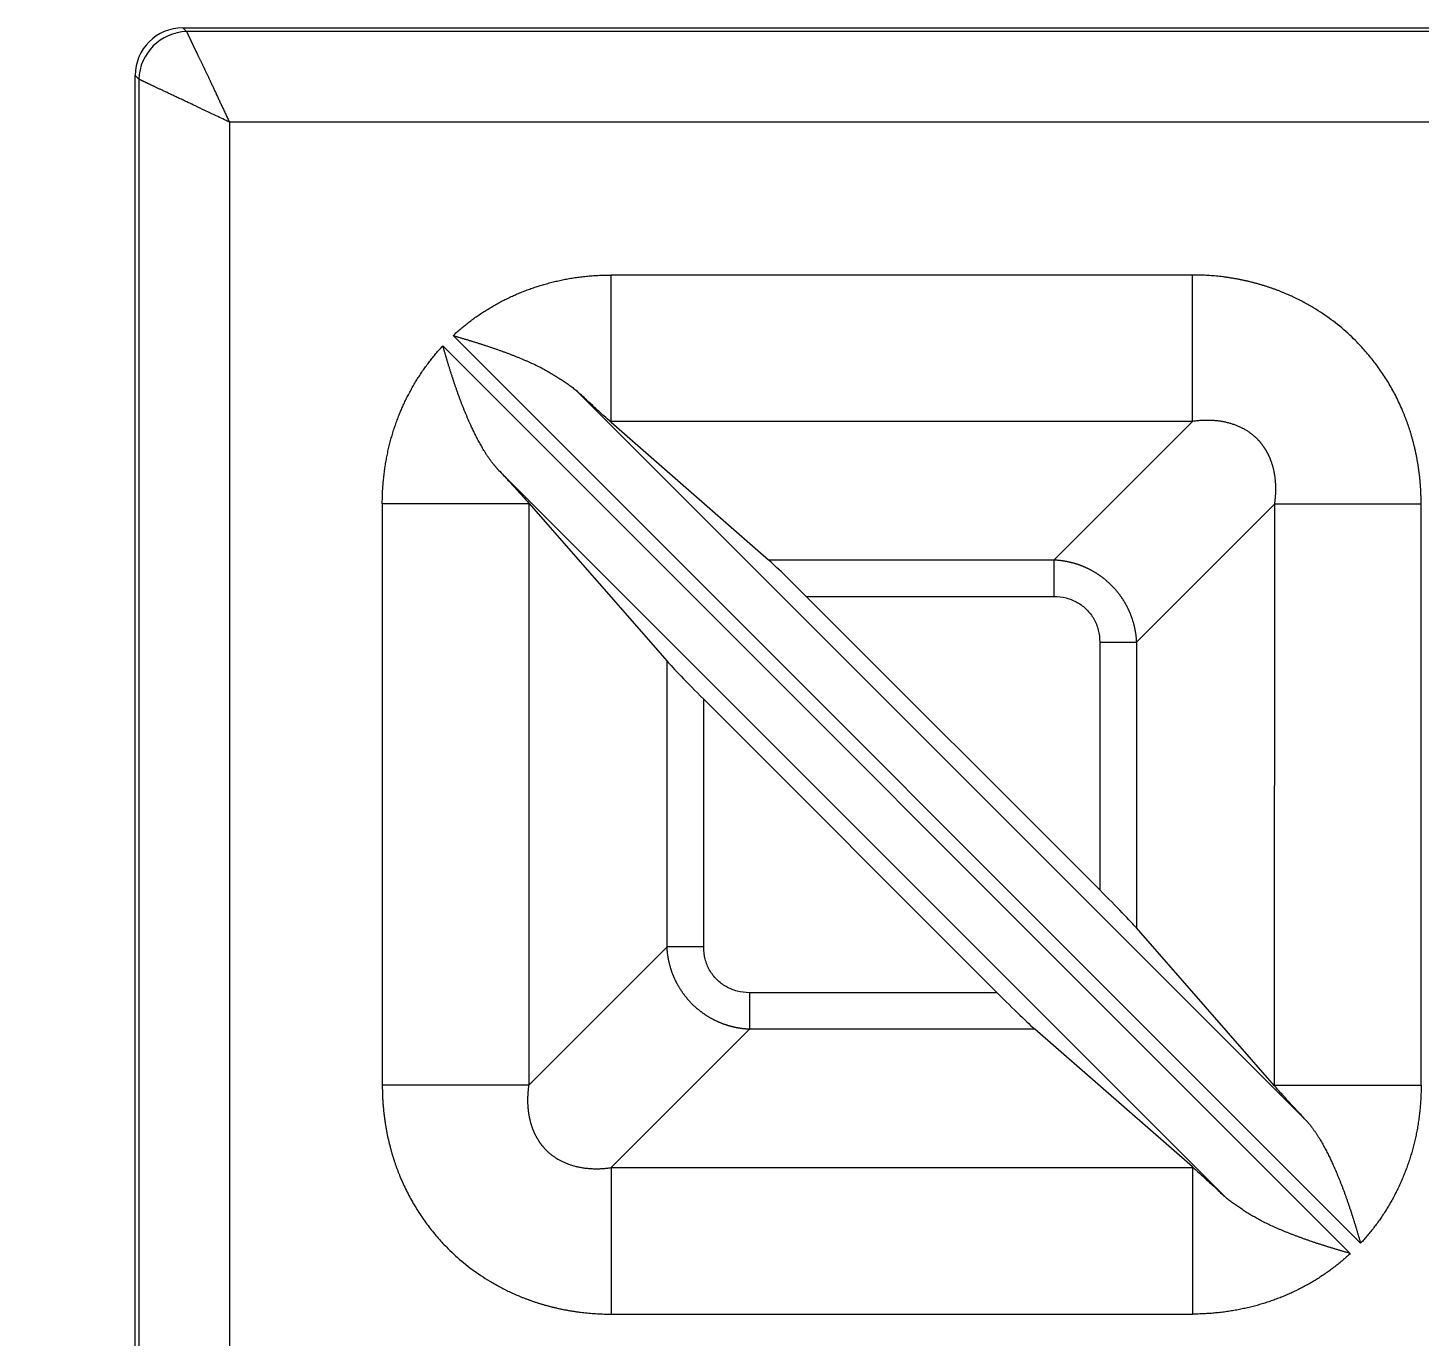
# Model space of a CAD drawing. Header units: millimetres. Extents: x -1286 to 291, y 5350 to 5880.
# Drawn here: x -218.93 to -190, y 5651.72 to 5678.93 of the extents above; entities that cross this region are included whole.
import ezdxf

# ---------------------------------------------------------------- set-up
doc = ezdxf.new("R2010")
doc.units = ezdxf.units.MM
doc.layers.add('粗实线层', color=7, linetype='Continuous', lineweight=35)

msp = doc.modelspace()

# ---------------------------------------------------------------- linework, layer by layer
at = {"layer": '粗实线层', "lineweight": 25}
for p, q in [((-215.712, 5678.929), (-173.431, 5678.929)), ((-215.712, 5678.929), (-215.636, 5678.853)), ((-173.315, 5678.853), (-215.636, 5678.853)), ((-216.701, 5632.644), (-216.701, 5677.94)), ((-216.701, 5677.94), (-216.625, 5677.863)), ((-216.625, 5677.863), (-216.625, 5632.528)), ((-214.744, 5676.972), (-214.745, 5632.105)), ((-172.893, 5676.973), (-214.744, 5676.972)), ((-194.747, 5673.798), (-206.819, 5673.798)), ((-191.253, 5653.694), (-210.099, 5672.541)), ((-210.313, 5672.327), (-191.467, 5653.481)), ((-192.392, 5656.253), (-207.541, 5671.402)), ((-194.747, 5670.757), (-206.82, 5670.758)), ((-197.62, 5667.884), (-194.747, 5670.757)), ((-206.819, 5670.742), (-203.551, 5667.884)), ((-209.175, 5669.768), (-194.025, 5654.619)), ((-211.57, 5669.047), (-211.57, 5656.975)), ((-208.527, 5669.061), (-205.657, 5665.779)), ((-195.91, 5666.174), (-193.037, 5669.047)), ((-189.996, 5656.975), (-189.996, 5669.047)), ((-203.551, 5667.884), (-197.62, 5667.884)), ((-202.764, 5667.124), (-197.62, 5667.124)), ((-196.67, 5661.029), (-202.764, 5667.124)), ((-196.67, 5666.174), (-196.67, 5661.029)), ((-195.91, 5666.174), (-195.91, 5660.242)), ((-205.657, 5659.848), (-205.657, 5665.779)), ((-204.896, 5659.848), (-204.896, 5664.992)), ((-204.896, 5664.992), (-198.802, 5658.897)), ((-193.039, 5656.961), (-195.91, 5660.242)), ((-205.657, 5659.848), (-208.53, 5656.975)), ((-198.802, 5658.897), (-203.946, 5658.897)), ((-203.946, 5658.137), (-206.819, 5655.264)), ((-198.015, 5658.137), (-203.946, 5658.137)), ((-194.747, 5655.28), (-198.015, 5658.137)), ((-206.819, 5655.264), (-194.746, 5655.264)), ((-206.819, 5652.223), (-194.747, 5652.223))]:
    msp.add_line(p, q, dxfattribs=at)
for centre, radius, start, end in [((-218.672, 5680.9), 83.513, 272.75328, 357.24672), ((-218.672, 5680.9), 84.503, 272.75328, 357.24672), ((-207.617, 5666.83), 45.53, 270, 0), ((-207.617, 5666.83), 43.61, 270, 0), ((-207.617, 5666.83), 36.79, 270, 0), ((-207.617, 5666.83), 35.011, 270, 0), ((-207.617, 5666.83), 44.801, 270, 0), ((-207.617, 5666.83), 43.788, 270, 0), ((-207.617, 5666.83), 35.606, 270, 0), ((-207.617, 5666.83), 36.611, 270, 0), ((-207.617, 5666.83), 35.167, 270, 0), ((-207.617, 5666.83), 45.381, 270, 0), ((-224.702, 5680.9), 101.899, 208.57791, 345.69153), ((-224.702, 5680.9), 101.532, 208.69087, 345.63866), ((-224.702, 5680.9), 101.03, 208.69087, 345.63866), ((-224.702, 5680.9), 102.402, 208.57791, 345.69153), ((-207.617, 5666.83), 45.675, 291.7141, 344.2755)]:
    msp.add_arc(centre, radius, start, end, dxfattribs=at)
for centre, major_axis, ratio, start_param, end_param in [((-215.681, 5677.909), (0.732, -0.732), 0.970288, 2.371274, 3.911912), ((-215.636, 5677.863), (0.711, 0.711), 0.970288, 0.800477, 2.341118), ((-202.804, 5667.124), (0.805, -0.804), 0.024678, 1.546094, 2.785277), ((-204.896, 5665.032), (0.804, -0.805), 0.024678, 3.497908, 4.737092), ((-196.67, 5660.99), (0.804, -0.805), 0.024678, 0.356315, 1.595499), ((-198.762, 5658.897), (0.805, -0.804), 0.024678, 4.687686, 5.92687)]:
    msp.add_ellipse(centre, major_axis=major_axis, ratio=ratio, start_param=start_param, end_param=end_param, dxfattribs=at)
for points, degree, knots in [([(-215.636, 5678.853), (-215.635, 5678.852), (-215.634, 5678.85), (-215.632, 5678.846), (-215.63, 5678.842), (-215.628, 5678.838), (-215.626, 5678.833), (-215.624, 5678.829), (-215.622, 5678.824), (-215.619, 5678.819), (-215.617, 5678.813), (-215.614, 5678.808), (-215.612, 5678.802), (-215.609, 5678.797), (-215.606, 5678.79), (-215.603, 5678.784), (-215.6, 5678.778), (-215.597, 5678.771), (-215.594, 5678.764), (-215.59, 5678.757), (-215.587, 5678.75), (-215.584, 5678.742), (-215.58, 5678.735), (-215.576, 5678.727), (-215.572, 5678.719), (-215.569, 5678.711), (-215.565, 5678.702), (-215.561, 5678.694), (-215.556, 5678.685), (-215.552, 5678.676), (-215.548, 5678.666), (-215.543, 5678.657), (-215.539, 5678.647), (-215.534, 5678.638), (-215.529, 5678.628), (-215.524, 5678.617), (-215.52, 5678.607), (-215.515, 5678.596), (-215.509, 5678.586), (-215.504, 5678.575), (-215.499, 5678.564), (-215.493, 5678.552), (-215.488, 5678.541), (-215.482, 5678.529), (-215.477, 5678.517), (-215.471, 5678.505), (-215.465, 5678.493), (-215.459, 5678.481), (-215.453, 5678.468), (-215.447, 5678.455), (-215.44, 5678.443), (-215.434, 5678.429), (-215.428, 5678.416), (-215.421, 5678.403), (-215.414, 5678.388), (-215.405, 5678.371), (-215.396, 5678.352), (-215.387, 5678.332), (-215.377, 5678.312), (-215.367, 5678.292), (-215.357, 5678.271), (-215.346, 5678.249), (-215.335, 5678.227), (-215.324, 5678.205), (-215.313, 5678.181), (-215.302, 5678.158), (-215.29, 5678.133), (-215.278, 5678.108), (-215.266, 5678.083), (-215.253, 5678.057), (-215.241, 5678.03), (-215.228, 5678.003), (-215.214, 5677.975), (-215.201, 5677.946), (-215.187, 5677.917), (-215.173, 5677.888), (-215.159, 5677.858), (-215.145, 5677.827), (-215.13, 5677.796), (-215.115, 5677.764), (-215.1, 5677.731), (-215.084, 5677.698), (-215.069, 5677.664), (-215.053, 5677.63), (-215.037, 5677.596), (-215.02, 5677.56), (-215.003, 5677.524), (-214.987, 5677.488), (-214.969, 5677.451), (-214.952, 5677.414), (-214.934, 5677.376), (-214.916, 5677.338), (-214.898, 5677.299), (-214.88, 5677.259), (-214.861, 5677.219), (-214.842, 5677.179), (-214.823, 5677.139), (-214.804, 5677.097), (-214.784, 5677.056), (-214.764, 5677.014), (-214.751, 5676.986), (-214.744, 5676.972)], 3, [0, 0, 0, 0, 0.0071, 0.014205, 0.021316, 0.028432, 0.035554, 0.042683, 0.049817, 0.056958, 0.064106, 0.07126, 0.078421, 0.085589, 0.092764, 0.099946, 0.107135, 0.114333, 0.121537, 0.12875, 0.135971, 0.1432, 0.150437, 0.157683, 0.164937, 0.1722, 0.179472, 0.186753, 0.194044, 0.201343, 0.208652, 0.215971, 0.223299, 0.230638, 0.237986, 0.245345, 0.252714, 0.260093, 0.267483, 0.274884, 0.282296, 0.289719, 0.297153, 0.304598, 0.312054, 0.319523, 0.327003, 0.334494, 0.341998, 0.349514, 0.357042, 0.364583, 0.372136, 0.379701, 0.38728, 0.397422, 0.407704, 0.418125, 0.428686, 0.439386, 0.450227, 0.461207, 0.472328, 0.483589, 0.494991, 0.506533, 0.518216, 0.53004, 0.542006, 0.554112, 0.56636, 0.57875, 0.591281, 0.603953, 0.616768, 0.629724, 0.642823, 0.656063, 0.669446, 0.682971, 0.696639, 0.710449, 0.724401, 0.738496, 0.752734, 0.767114, 0.781638, 0.796304, 0.811113, 0.826066, 0.841161, 0.8564, 0.871782, 0.887307, 0.902975, 0.918787, 0.934743, 0.950842, 0.967084, 0.98347, 1, 1, 1, 1]), ([(-214.744, 5676.972), (-214.744, 5676.972), (-214.836, 5677.016), (-215.008, 5677.097), (-215.244, 5677.209), (-215.44, 5677.303), (-215.587, 5677.373), (-215.699, 5677.425), (-215.786, 5677.466), (-215.869, 5677.505), (-215.947, 5677.542), (-216.02, 5677.577), (-216.089, 5677.609), (-216.142, 5677.635), (-216.182, 5677.653), (-216.21, 5677.667), (-216.238, 5677.68), (-216.264, 5677.692), (-216.29, 5677.704), (-216.314, 5677.716), (-216.338, 5677.727), (-216.361, 5677.738), (-216.383, 5677.748), (-216.405, 5677.759), (-216.425, 5677.768), (-216.445, 5677.777), (-216.463, 5677.786), (-216.481, 5677.795), (-216.498, 5677.803), (-216.514, 5677.81), (-216.529, 5677.817), (-216.543, 5677.824), (-216.556, 5677.83), (-216.569, 5677.836), (-216.58, 5677.842), (-216.591, 5677.847), (-216.601, 5677.852), (-216.61, 5677.856), (-216.618, 5677.86), (-216.623, 5677.862), (-216.625, 5677.863)], 3, [0, 0, 0, 0, 0.000183, 0.107508, 0.201295, 0.281547, 0.348271, 0.388101, 0.427026, 0.465053, 0.502187, 0.538433, 0.573798, 0.608289, 0.624409, 0.640438, 0.656374, 0.672219, 0.687974, 0.703641, 0.71922, 0.734712, 0.750118, 0.765439, 0.780677, 0.795832, 0.810906, 0.825899, 0.840813, 0.85565, 0.87041, 0.885094, 0.899704, 0.91424, 0.928706, 0.9431, 0.957425, 0.971683, 0.985874, 1, 1, 1, 1]), ([(-210.099, 5672.541), (-209.779, 5672.84), (-209.403, 5673.074), (-209.028, 5673.308), (-208.191, 5673.631), (-207.743, 5673.714), (-207.288, 5673.798), (-206.819, 5673.798)], 2, [0, 0, 0, 0.25, 0.25, 0.5, 0.75, 0.75, 1, 1, 1]), ([(-189.996, 5669.047), (-189.996, 5669.059), (-189.996, 5669.083), (-189.996, 5669.118), (-189.997, 5669.154), (-189.998, 5669.189), (-189.999, 5669.225), (-190, 5669.26), (-190.002, 5669.295), (-190.003, 5669.33), (-190.005, 5669.365), (-190.008, 5669.4), (-190.01, 5669.435), (-190.013, 5669.47), (-190.016, 5669.505), (-190.019, 5669.539), (-190.022, 5669.574), (-190.026, 5669.608), (-190.03, 5669.643), (-190.034, 5669.677), (-190.038, 5669.711), (-190.043, 5669.745), (-190.047, 5669.779), (-190.052, 5669.813), (-190.058, 5669.847), (-190.063, 5669.88), (-190.069, 5669.914), (-190.075, 5669.947), (-190.081, 5669.981), (-190.087, 5670.014), (-190.093, 5670.047), (-190.1, 5670.08), (-190.107, 5670.113), (-190.114, 5670.146), (-190.122, 5670.178), (-190.129, 5670.211), (-190.137, 5670.243), (-190.145, 5670.275), (-190.153, 5670.307), (-190.161, 5670.339), (-190.17, 5670.371), (-190.179, 5670.403), (-190.188, 5670.435), (-190.197, 5670.466), (-190.206, 5670.498), (-190.215, 5670.529), (-190.225, 5670.56), (-190.235, 5670.591), (-190.245, 5670.622), (-190.255, 5670.652), (-190.266, 5670.683), (-190.277, 5670.713), (-190.287, 5670.744), (-190.298, 5670.774), (-190.31, 5670.804), (-190.321, 5670.833), (-190.333, 5670.863), (-190.344, 5670.893), (-190.356, 5670.922), (-190.384, 5670.99), (-190.429, 5671.094), (-190.495, 5671.233), (-190.565, 5671.368), (-190.662, 5671.542), (-190.793, 5671.752), (-190.966, 5671.993), (-191.154, 5672.222), (-191.39, 5672.474), (-191.682, 5672.739), (-191.979, 5672.959), (-192.23, 5673.118), (-192.426, 5673.23), (-192.632, 5673.333), (-192.792, 5673.405), (-192.904, 5673.45), (-192.962, 5673.473), (-193.022, 5673.496), (-193.082, 5673.517), (-193.142, 5673.538), (-193.203, 5673.558), (-193.265, 5673.578), (-193.327, 5673.597), (-193.39, 5673.615), (-193.453, 5673.632), (-193.517, 5673.649), (-193.582, 5673.664), (-193.647, 5673.679), (-193.712, 5673.693), (-193.778, 5673.706), (-193.845, 5673.719), (-193.912, 5673.73), (-193.979, 5673.741), (-194.047, 5673.751), (-194.115, 5673.76), (-194.184, 5673.768), (-194.253, 5673.775), (-194.322, 5673.781), (-194.392, 5673.786), (-194.463, 5673.791), (-194.533, 5673.794), (-194.604, 5673.796), (-194.675, 5673.798), (-194.723, 5673.798), (-194.747, 5673.798)], 3, [0, 0, 0, 0, 0.004758, 0.009508, 0.014248, 0.018979, 0.023701, 0.028413, 0.033116, 0.037811, 0.042496, 0.047171, 0.051838, 0.056495, 0.061143, 0.065782, 0.070412, 0.075033, 0.079645, 0.084248, 0.088842, 0.093427, 0.098002, 0.102568, 0.107124, 0.111671, 0.116209, 0.120737, 0.125255, 0.129764, 0.134263, 0.138752, 0.143232, 0.147702, 0.152162, 0.156613, 0.161054, 0.165485, 0.169906, 0.174318, 0.17872, 0.183112, 0.187495, 0.191868, 0.196231, 0.200585, 0.20493, 0.209265, 0.213591, 0.217907, 0.222214, 0.226512, 0.230801, 0.23508, 0.23935, 0.24361, 0.247861, 0.252102, 0.256333, 0.260555, 0.281308, 0.301817, 0.322082, 0.3421, 0.381591, 0.421116, 0.460653, 0.500185, 0.55923, 0.618196, 0.647794, 0.677935, 0.708623, 0.739851, 0.748228, 0.756649, 0.765112, 0.773616, 0.782162, 0.790751, 0.799381, 0.808054, 0.81677, 0.825529, 0.834332, 0.843177, 0.852066, 0.860999, 0.869974, 0.878993, 0.888053, 0.897157, 0.906301, 0.915487, 0.924714, 0.933981, 0.943289, 0.952638, 0.962028, 0.97146, 0.980932, 0.990446, 1, 1, 1, 1]), ([(-194.747, 5670.757), (-194.747, 5670.811), (-194.747, 5670.878), (-194.747, 5671.033), (-194.747, 5671.122), (-194.747, 5671.321), (-194.747, 5671.43), (-194.747, 5671.668), (-194.747, 5671.795), (-194.747, 5672.066), (-194.747, 5672.208), (-194.747, 5672.505), (-194.747, 5672.66), (-194.747, 5672.976), (-194.747, 5673.138), (-194.747, 5673.466), (-194.747, 5673.632), (-194.747, 5673.798)], 3, [0, 0, 0, 0, 0.125, 0.125, 0.25, 0.25, 0.375, 0.375, 0.5, 0.5, 0.625, 0.625, 0.75, 0.75, 0.875, 0.875, 1, 1, 1, 1]), ([(-210.099, 5672.541), (-210.089, 5672.538), (-210.069, 5672.532), (-210.039, 5672.523), (-210.009, 5672.514), (-209.978, 5672.505), (-209.948, 5672.496), (-209.918, 5672.487), (-209.887, 5672.478), (-209.856, 5672.469), (-209.826, 5672.46), (-209.795, 5672.451), (-209.764, 5672.441), (-209.733, 5672.432), (-209.703, 5672.422), (-209.672, 5672.413), (-209.641, 5672.403), (-209.61, 5672.394), (-209.579, 5672.384), (-209.548, 5672.374), (-209.517, 5672.364), (-209.486, 5672.354), (-209.455, 5672.344), (-209.424, 5672.334), (-209.393, 5672.324), (-209.362, 5672.314), (-209.331, 5672.303), (-209.3, 5672.293), (-209.269, 5672.282), (-209.238, 5672.272), (-209.207, 5672.261), (-209.176, 5672.25), (-209.146, 5672.239), (-209.115, 5672.228), (-209.084, 5672.217), (-209.053, 5672.206), (-209.023, 5672.195), (-208.992, 5672.183), (-208.961, 5672.172), (-208.931, 5672.16), (-208.901, 5672.149), (-208.87, 5672.137), (-208.84, 5672.125), (-208.81, 5672.113), (-208.78, 5672.101), (-208.749, 5672.089), (-208.719, 5672.076), (-208.69, 5672.064), (-208.66, 5672.052), (-208.63, 5672.039), (-208.601, 5672.026), (-208.571, 5672.014), (-208.542, 5672.001), (-208.512, 5671.988), (-208.475, 5671.971), (-208.43, 5671.951), (-208.379, 5671.926), (-208.327, 5671.901), (-208.277, 5671.875), (-208.227, 5671.849), (-208.178, 5671.823), (-208.13, 5671.796), (-208.083, 5671.769), (-208.037, 5671.742), (-207.991, 5671.714), (-207.946, 5671.686), (-207.902, 5671.658), (-207.859, 5671.63), (-207.816, 5671.602), (-207.774, 5671.573), (-207.734, 5671.545), (-207.693, 5671.516), (-207.654, 5671.488), (-207.616, 5671.459), (-207.578, 5671.431), (-207.553, 5671.412), (-207.541, 5671.402)], 3, [0, 0, 0, 0, 0.010324, 0.020679, 0.031064, 0.041478, 0.051921, 0.062393, 0.072893, 0.08342, 0.093974, 0.104555, 0.115162, 0.125794, 0.136451, 0.147132, 0.157837, 0.168565, 0.179316, 0.19009, 0.200885, 0.211701, 0.222538, 0.233396, 0.244273, 0.255169, 0.266084, 0.277017, 0.287969, 0.298937, 0.309922, 0.320924, 0.331941, 0.342974, 0.354023, 0.365086, 0.376163, 0.387254, 0.398358, 0.409476, 0.420606, 0.431749, 0.442904, 0.454071, 0.465249, 0.476438, 0.487637, 0.498847, 0.510067, 0.521297, 0.532535, 0.543783, 0.555039, 0.566304, 0.577576, 0.59809, 0.618563, 0.638996, 0.659389, 0.679742, 0.700055, 0.720327, 0.740559, 0.760751, 0.780903, 0.801015, 0.821088, 0.841121, 0.861115, 0.881071, 0.900987, 0.920866, 0.940706, 0.960509, 0.980273, 1, 1, 1, 1]), ([(-211.57, 5669.047), (-211.57, 5669.515), (-211.486, 5669.969), (-211.404, 5670.417), (-211.242, 5670.837), (-211.081, 5671.254), (-210.613, 5672.006), (-210.313, 5672.327)], 2, [0, 0, 0, 0.25, 0.25, 0.5, 0.5, 0.75, 1, 1, 1]), ([(-209.175, 5669.768), (-209.178, 5669.772), (-209.186, 5669.78), (-209.197, 5669.793), (-209.208, 5669.805), (-209.22, 5669.819), (-209.232, 5669.833), (-209.244, 5669.848), (-209.257, 5669.863), (-209.27, 5669.879), (-209.283, 5669.896), (-209.296, 5669.913), (-209.31, 5669.932), (-209.324, 5669.95), (-209.338, 5669.97), (-209.352, 5669.99), (-209.367, 5670.011), (-209.382, 5670.033), (-209.397, 5670.056), (-209.412, 5670.079), (-209.427, 5670.104), (-209.443, 5670.129), (-209.463, 5670.161), (-209.486, 5670.201), (-209.513, 5670.248), (-209.539, 5670.295), (-209.565, 5670.341), (-209.59, 5670.388), (-209.614, 5670.434), (-209.637, 5670.48), (-209.66, 5670.526), (-209.682, 5670.572), (-209.704, 5670.617), (-209.725, 5670.661), (-209.747, 5670.711), (-209.771, 5670.766), (-209.798, 5670.826), (-209.824, 5670.887), (-209.849, 5670.948), (-209.874, 5671.009), (-209.899, 5671.071), (-209.923, 5671.133), (-209.947, 5671.195), (-209.97, 5671.258), (-209.993, 5671.321), (-210.015, 5671.384), (-210.037, 5671.447), (-210.059, 5671.51), (-210.081, 5671.573), (-210.102, 5671.637), (-210.122, 5671.7), (-210.143, 5671.763), (-210.163, 5671.827), (-210.182, 5671.89), (-210.202, 5671.953), (-210.221, 5672.016), (-210.24, 5672.079), (-210.258, 5672.141), (-210.277, 5672.203), (-210.295, 5672.265), (-210.307, 5672.307), (-210.313, 5672.327)], 3, [0, 0, 0, 0, 0.006943, 0.014108, 0.021498, 0.029112, 0.036952, 0.045018, 0.053312, 0.061834, 0.070586, 0.079567, 0.08878, 0.098224, 0.107902, 0.117813, 0.127959, 0.138341, 0.148961, 0.159819, 0.170916, 0.182254, 0.193833, 0.214433, 0.234736, 0.254742, 0.274448, 0.293851, 0.312949, 0.33174, 0.350222, 0.368392, 0.386247, 0.403785, 0.421004, 0.444052, 0.467064, 0.490037, 0.51297, 0.535858, 0.558698, 0.581487, 0.604222, 0.6269, 0.649517, 0.672071, 0.694557, 0.716972, 0.739313, 0.761574, 0.783752, 0.805843, 0.827842, 0.849744, 0.871547, 0.893244, 0.914832, 0.936306, 0.957661, 0.978894, 1, 1, 1, 1]), ([(-206.819, 5670.742), (-206.864, 5670.781), (-206.914, 5670.825), (-207.021, 5670.921), (-207.078, 5670.973), (-207.199, 5671.084), (-207.262, 5671.143), (-207.363, 5671.236), (-207.398, 5671.268), (-207.468, 5671.334), (-207.504, 5671.368), (-207.541, 5671.402)], 3, [0, 0, 0, 0, 0.25, 0.25, 0.5, 0.5, 0.75, 0.75, 0.875, 0.875, 1, 1, 1, 1]), ([(-193.037, 5669.047), (-193.035, 5669.055), (-193.033, 5669.07), (-193.03, 5669.093), (-193.027, 5669.116), (-193.025, 5669.138), (-193.023, 5669.161), (-193.021, 5669.184), (-193.019, 5669.206), (-193.017, 5669.228), (-193.016, 5669.25), (-193.015, 5669.272), (-193.014, 5669.294), (-193.014, 5669.316), (-193.013, 5669.338), (-193.013, 5669.36), (-193.014, 5669.381), (-193.014, 5669.402), (-193.015, 5669.424), (-193.015, 5669.445), (-193.016, 5669.466), (-193.018, 5669.487), (-193.019, 5669.507), (-193.021, 5669.528), (-193.023, 5669.548), (-193.025, 5669.569), (-193.028, 5669.589), (-193.03, 5669.609), (-193.033, 5669.629), (-193.036, 5669.648), (-193.04, 5669.668), (-193.043, 5669.687), (-193.047, 5669.707), (-193.051, 5669.726), (-193.055, 5669.745), (-193.059, 5669.764), (-193.064, 5669.783), (-193.069, 5669.801), (-193.074, 5669.819), (-193.079, 5669.838), (-193.084, 5669.856), (-193.09, 5669.874), (-193.096, 5669.891), (-193.101, 5669.909), (-193.108, 5669.927), (-193.114, 5669.944), (-193.121, 5669.961), (-193.127, 5669.978), (-193.134, 5669.995), (-193.141, 5670.011), (-193.149, 5670.028), (-193.156, 5670.044), (-193.164, 5670.06), (-193.172, 5670.076), (-193.18, 5670.092), (-193.188, 5670.108), (-193.197, 5670.123), (-193.205, 5670.138), (-193.214, 5670.153), (-193.223, 5670.168), (-193.232, 5670.183), (-193.241, 5670.198), (-193.251, 5670.212), (-193.26, 5670.226), (-193.27, 5670.24), (-193.28, 5670.254), (-193.29, 5670.268), (-193.3, 5670.281), (-193.311, 5670.294), (-193.321, 5670.308), (-193.332, 5670.32), (-193.343, 5670.333), (-193.354, 5670.346), (-193.365, 5670.358), (-193.377, 5670.37), (-193.388, 5670.382), (-193.403, 5670.398), (-193.422, 5670.416), (-193.445, 5670.437), (-193.469, 5670.458), (-193.493, 5670.478), (-193.518, 5670.498), (-193.543, 5670.517), (-193.57, 5670.535), (-193.596, 5670.553), (-193.624, 5670.57), (-193.652, 5670.587), (-193.681, 5670.603), (-193.71, 5670.618), (-193.74, 5670.633), (-193.77, 5670.647), (-193.801, 5670.661), (-193.833, 5670.673), (-193.865, 5670.686), (-193.898, 5670.697), (-193.931, 5670.708), (-193.965, 5670.718), (-194, 5670.727), (-194.035, 5670.736), (-194.07, 5670.744), (-194.106, 5670.751), (-194.143, 5670.757), (-194.18, 5670.763), (-194.218, 5670.768), (-194.256, 5670.772), (-194.294, 5670.775), (-194.333, 5670.778), (-194.373, 5670.779), (-194.413, 5670.78), (-194.453, 5670.78), (-194.494, 5670.78), (-194.535, 5670.778), (-194.577, 5670.776), (-194.619, 5670.772), (-194.661, 5670.768), (-194.704, 5670.763), (-194.733, 5670.759), (-194.747, 5670.757)], 3, [0, 0, 0, 0, 0.008385, 0.016713, 0.024984, 0.033198, 0.041356, 0.049458, 0.057503, 0.065493, 0.073428, 0.081308, 0.089134, 0.096906, 0.104624, 0.112288, 0.119899, 0.127458, 0.134965, 0.14242, 0.149824, 0.157176, 0.164478, 0.17173, 0.178933, 0.186086, 0.193191, 0.200247, 0.207256, 0.214217, 0.221132, 0.228001, 0.234824, 0.241601, 0.248335, 0.255024, 0.26167, 0.268273, 0.274834, 0.281354, 0.287832, 0.29427, 0.300668, 0.307027, 0.313348, 0.319632, 0.325878, 0.332088, 0.338262, 0.344402, 0.350507, 0.356579, 0.362619, 0.368626, 0.374603, 0.38055, 0.386467, 0.392356, 0.398217, 0.404051, 0.40986, 0.415643, 0.421402, 0.427138, 0.432852, 0.438544, 0.444215, 0.449867, 0.455501, 0.461116, 0.466715, 0.472299, 0.477868, 0.483423, 0.488965, 0.494496, 0.500016, 0.510372, 0.520769, 0.531212, 0.54171, 0.552268, 0.562893, 0.573591, 0.584368, 0.595229, 0.606182, 0.617232, 0.628384, 0.639643, 0.651015, 0.662505, 0.674118, 0.685859, 0.697732, 0.709741, 0.721892, 0.734188, 0.746634, 0.759233, 0.771988, 0.784904, 0.797985, 0.811232, 0.824651, 0.838243, 0.852012, 0.86596, 0.880091, 0.894406, 0.90891, 0.923603, 0.938489, 0.953569, 0.968847, 0.984323, 1, 1, 1, 1]), ([(-209.175, 5669.768), (-209.107, 5669.697), (-209.043, 5669.628), (-208.922, 5669.498), (-208.864, 5669.435), (-208.756, 5669.317), (-208.705, 5669.261), (-208.61, 5669.155), (-208.566, 5669.106), (-208.527, 5669.061)], 3, [0, 0, 0, 0, 0.25, 0.25, 0.5, 0.5, 0.75, 0.75, 1, 1, 1, 1]), ([(-208.527, 5669.047), (-208.581, 5669.047), (-208.647, 5669.047), (-208.802, 5669.047), (-208.891, 5669.047), (-209.09, 5669.047), (-209.199, 5669.047), (-209.437, 5669.047), (-209.565, 5669.047), (-209.835, 5669.047), (-209.978, 5669.047), (-210.275, 5669.047), (-210.43, 5669.047), (-210.747, 5669.047), (-210.909, 5669.047), (-211.238, 5669.047), (-211.404, 5669.047), (-211.57, 5669.047)], 3, [0, 0, 0, 0, 0.125, 0.125, 0.25, 0.25, 0.375, 0.375, 0.5, 0.5, 0.625, 0.625, 0.75, 0.75, 0.875, 0.875, 1, 1, 1, 1]), ([(-197.62, 5667.124), (-197.62, 5667.207), (-197.62, 5667.29), (-197.62, 5667.448), (-197.62, 5667.523), (-197.62, 5667.659), (-197.62, 5667.719), (-197.62, 5667.818), (-197.62, 5667.857), (-197.62, 5667.884)], 3, [0, 0, 0, 0, 0.25, 0.25, 0.5, 0.5, 0.75, 0.75, 1, 1, 1, 1]), ([(-197.62, 5667.884), (-197.613, 5667.884), (-197.6, 5667.883), (-197.58, 5667.882), (-197.559, 5667.881), (-197.539, 5667.879), (-197.519, 5667.877), (-197.499, 5667.875), (-197.479, 5667.873), (-197.459, 5667.87), (-197.439, 5667.867), (-197.419, 5667.864), (-197.399, 5667.861), (-197.379, 5667.857), (-197.36, 5667.854), (-197.34, 5667.85), (-197.32, 5667.846), (-197.3, 5667.841), (-197.281, 5667.837), (-197.261, 5667.832), (-197.242, 5667.827), (-197.222, 5667.821), (-197.203, 5667.816), (-197.184, 5667.81), (-197.164, 5667.804), (-197.145, 5667.798), (-197.126, 5667.792), (-197.107, 5667.785), (-197.088, 5667.779), (-197.069, 5667.772), (-197.051, 5667.764), (-197.032, 5667.757), (-197.013, 5667.749), (-196.995, 5667.742), (-196.976, 5667.734), (-196.958, 5667.725), (-196.94, 5667.717), (-196.922, 5667.708), (-196.904, 5667.7), (-196.886, 5667.69), (-196.868, 5667.681), (-196.85, 5667.672), (-196.832, 5667.662), (-196.815, 5667.652), (-196.797, 5667.642), (-196.78, 5667.632), (-196.763, 5667.622), (-196.746, 5667.611), (-196.729, 5667.6), (-196.712, 5667.589), (-196.696, 5667.578), (-196.679, 5667.567), (-196.663, 5667.555), (-196.646, 5667.544), (-196.63, 5667.532), (-196.614, 5667.52), (-196.598, 5667.507), (-196.582, 5667.495), (-196.567, 5667.482), (-196.551, 5667.47), (-196.536, 5667.457), (-196.521, 5667.443), (-196.506, 5667.43), (-196.491, 5667.417), (-196.476, 5667.403), (-196.462, 5667.389), (-196.447, 5667.375), (-196.433, 5667.361), (-196.419, 5667.347), (-196.405, 5667.333), (-196.391, 5667.318), (-196.377, 5667.303), (-196.364, 5667.288), (-196.351, 5667.273), (-196.337, 5667.258), (-196.324, 5667.243), (-196.312, 5667.227), (-196.299, 5667.212), (-196.287, 5667.196), (-196.274, 5667.18), (-196.262, 5667.164), (-196.25, 5667.148), (-196.239, 5667.131), (-196.227, 5667.115), (-196.216, 5667.098), (-196.205, 5667.082), (-196.194, 5667.065), (-196.183, 5667.048), (-196.172, 5667.031), (-196.162, 5667.014), (-196.152, 5666.997), (-196.142, 5666.979), (-196.132, 5666.962), (-196.122, 5666.944), (-196.113, 5666.926), (-196.103, 5666.908), (-196.094, 5666.89), (-196.086, 5666.872), (-196.077, 5666.854), (-196.069, 5666.836), (-196.06, 5666.818), (-196.052, 5666.799), (-196.044, 5666.781), (-196.037, 5666.762), (-196.029, 5666.743), (-196.022, 5666.725), (-196.015, 5666.706), (-196.009, 5666.687), (-196.002, 5666.668), (-195.996, 5666.649), (-195.99, 5666.63), (-195.984, 5666.61), (-195.978, 5666.591), (-195.972, 5666.572), (-195.967, 5666.552), (-195.962, 5666.533), (-195.957, 5666.513), (-195.953, 5666.494), (-195.948, 5666.474), (-195.944, 5666.454), (-195.94, 5666.434), (-195.937, 5666.415), (-195.933, 5666.395), (-195.93, 5666.375), (-195.927, 5666.355), (-195.924, 5666.335), (-195.921, 5666.315), (-195.919, 5666.295), (-195.917, 5666.275), (-195.915, 5666.255), (-195.913, 5666.234), (-195.912, 5666.214), (-195.91, 5666.194), (-195.91, 5666.181), (-195.91, 5666.174)], 3, [0, 0, 0, 0, 0.007654, 0.015305, 0.022952, 0.030595, 0.038235, 0.045872, 0.053505, 0.061135, 0.068762, 0.076386, 0.084006, 0.091624, 0.099238, 0.106849, 0.114458, 0.122064, 0.129667, 0.137267, 0.144864, 0.152459, 0.160052, 0.167641, 0.175229, 0.182814, 0.190396, 0.197977, 0.205555, 0.213131, 0.220704, 0.228276, 0.235846, 0.243413, 0.250979, 0.258543, 0.266105, 0.273666, 0.281225, 0.288782, 0.296338, 0.303892, 0.311444, 0.318996, 0.326546, 0.334094, 0.341642, 0.349188, 0.356733, 0.364277, 0.37182, 0.379362, 0.386904, 0.394444, 0.401984, 0.409523, 0.417061, 0.424599, 0.432136, 0.439672, 0.447209, 0.454744, 0.46228, 0.469815, 0.47735, 0.484885, 0.49242, 0.499955, 0.507489, 0.515024, 0.522559, 0.530094, 0.53763, 0.545166, 0.552702, 0.560238, 0.567775, 0.575313, 0.582851, 0.59039, 0.597929, 0.605469, 0.61301, 0.620552, 0.628095, 0.635639, 0.643184, 0.65073, 0.658277, 0.665825, 0.673375, 0.680926, 0.688478, 0.696032, 0.703587, 0.711144, 0.718702, 0.726262, 0.733824, 0.741387, 0.748953, 0.75652, 0.764089, 0.77166, 0.779234, 0.786809, 0.794386, 0.801966, 0.809548, 0.817133, 0.824719, 0.832308, 0.8399, 0.847494, 0.855091, 0.862691, 0.870293, 0.877898, 0.885506, 0.893116, 0.90073, 0.908347, 0.915966, 0.923589, 0.931215, 0.938844, 0.946477, 0.954113, 0.961752, 0.969394, 0.97704, 0.98469, 0.992343, 1, 1, 1, 1]), ([(-203.946, 5658.137), (-203.953, 5658.138), (-203.966, 5658.138), (-203.987, 5658.139), (-204.007, 5658.141), (-204.027, 5658.143), (-204.047, 5658.145), (-204.067, 5658.147), (-204.087, 5658.149), (-204.107, 5658.152), (-204.127, 5658.154), (-204.147, 5658.158), (-204.167, 5658.161), (-204.187, 5658.164), (-204.207, 5658.168), (-204.226, 5658.172), (-204.246, 5658.176), (-204.266, 5658.18), (-204.285, 5658.185), (-204.305, 5658.19), (-204.324, 5658.195), (-204.344, 5658.2), (-204.363, 5658.206), (-204.382, 5658.211), (-204.402, 5658.217), (-204.421, 5658.223), (-204.44, 5658.23), (-204.459, 5658.236), (-204.478, 5658.243), (-204.497, 5658.25), (-204.516, 5658.257), (-204.534, 5658.265), (-204.553, 5658.272), (-204.571, 5658.28), (-204.59, 5658.288), (-204.608, 5658.296), (-204.626, 5658.305), (-204.645, 5658.313), (-204.663, 5658.322), (-204.681, 5658.331), (-204.698, 5658.34), (-204.716, 5658.35), (-204.734, 5658.359), (-204.751, 5658.369), (-204.769, 5658.379), (-204.786, 5658.39), (-204.803, 5658.4), (-204.82, 5658.411), (-204.837, 5658.421), (-204.854, 5658.432), (-204.871, 5658.443), (-204.887, 5658.455), (-204.904, 5658.466), (-204.92, 5658.478), (-204.936, 5658.49), (-204.952, 5658.502), (-204.968, 5658.514), (-204.984, 5658.527), (-204.999, 5658.539), (-205.015, 5658.552), (-205.03, 5658.565), (-205.045, 5658.578), (-205.06, 5658.592), (-205.075, 5658.605), (-205.09, 5658.619), (-205.105, 5658.632), (-205.119, 5658.646), (-205.133, 5658.66), (-205.147, 5658.675), (-205.161, 5658.689), (-205.175, 5658.704), (-205.189, 5658.718), (-205.202, 5658.733), (-205.216, 5658.748), (-205.229, 5658.764), (-205.242, 5658.779), (-205.254, 5658.794), (-205.267, 5658.81), (-205.279, 5658.826), (-205.292, 5658.842), (-205.304, 5658.858), (-205.316, 5658.874), (-205.327, 5658.89), (-205.339, 5658.907), (-205.35, 5658.923), (-205.361, 5658.94), (-205.372, 5658.957), (-205.383, 5658.974), (-205.394, 5658.991), (-205.404, 5659.008), (-205.414, 5659.025), (-205.425, 5659.043), (-205.434, 5659.06), (-205.444, 5659.078), (-205.453, 5659.095), (-205.463, 5659.113), (-205.472, 5659.131), (-205.481, 5659.149), (-205.489, 5659.167), (-205.498, 5659.186), (-205.506, 5659.204), (-205.514, 5659.222), (-205.522, 5659.241), (-205.529, 5659.26), (-205.537, 5659.278), (-205.544, 5659.297), (-205.551, 5659.316), (-205.558, 5659.335), (-205.564, 5659.354), (-205.57, 5659.373), (-205.577, 5659.392), (-205.582, 5659.411), (-205.588, 5659.431), (-205.594, 5659.45), (-205.599, 5659.469), (-205.604, 5659.489), (-205.609, 5659.508), (-205.613, 5659.528), (-205.618, 5659.548), (-205.622, 5659.567), (-205.626, 5659.587), (-205.63, 5659.607), (-205.633, 5659.627), (-205.636, 5659.647), (-205.639, 5659.667), (-205.642, 5659.687), (-205.645, 5659.707), (-205.647, 5659.727), (-205.649, 5659.747), (-205.651, 5659.767), (-205.653, 5659.787), (-205.654, 5659.807), (-205.656, 5659.828), (-205.656, 5659.841), (-205.657, 5659.848)], 3, [0, 0, 0, 0, 0.007655, 0.015306, 0.022954, 0.030598, 0.038239, 0.045876, 0.05351, 0.061141, 0.068769, 0.076393, 0.084014, 0.091632, 0.099247, 0.106859, 0.114468, 0.122075, 0.129678, 0.137279, 0.144877, 0.152473, 0.160065, 0.167656, 0.175244, 0.182829, 0.190412, 0.197993, 0.205572, 0.213148, 0.220722, 0.228294, 0.235864, 0.243433, 0.250999, 0.258563, 0.266126, 0.273687, 0.281246, 0.288803, 0.296359, 0.303914, 0.311467, 0.319018, 0.326568, 0.334117, 0.341665, 0.349211, 0.356757, 0.364301, 0.371844, 0.379387, 0.386928, 0.394469, 0.402008, 0.409548, 0.417086, 0.424624, 0.432161, 0.439698, 0.447234, 0.45477, 0.462305, 0.469841, 0.477376, 0.484911, 0.492446, 0.49998, 0.507515, 0.51505, 0.522585, 0.53012, 0.537655, 0.545191, 0.552727, 0.560264, 0.5678, 0.575338, 0.582876, 0.590414, 0.597954, 0.605494, 0.613035, 0.620576, 0.628119, 0.635663, 0.643207, 0.650753, 0.6583, 0.665848, 0.673397, 0.680948, 0.6885, 0.696053, 0.703608, 0.711165, 0.718723, 0.726282, 0.733844, 0.741407, 0.748972, 0.756539, 0.764107, 0.771678, 0.779251, 0.786826, 0.794403, 0.801982, 0.809564, 0.817148, 0.824734, 0.832322, 0.839914, 0.847507, 0.855104, 0.862703, 0.870304, 0.877909, 0.885516, 0.893126, 0.900739, 0.908355, 0.915974, 0.923596, 0.931221, 0.93885, 0.946482, 0.954117, 0.961755, 0.969397, 0.977043, 0.984691, 0.992344, 1, 1, 1, 1]), ([(-203.946, 5658.897), (-203.946, 5658.814), (-203.946, 5658.731), (-203.946, 5658.573), (-203.946, 5658.498), (-203.946, 5658.363), (-203.946, 5658.303), (-203.946, 5658.204), (-203.946, 5658.164), (-203.946, 5658.137)], 3, [0, 0, 0, 0, 0.25, 0.25, 0.5, 0.5, 0.75, 0.75, 1, 1, 1, 1]), ([(-211.57, 5656.975), (-211.57, 5656.963), (-211.57, 5656.939), (-211.57, 5656.903), (-211.569, 5656.868), (-211.568, 5656.832), (-211.567, 5656.797), (-211.566, 5656.762), (-211.565, 5656.727), (-211.563, 5656.691), (-211.561, 5656.656), (-211.559, 5656.621), (-211.556, 5656.586), (-211.553, 5656.552), (-211.55, 5656.517), (-211.547, 5656.482), (-211.544, 5656.448), (-211.54, 5656.413), (-211.536, 5656.379), (-211.532, 5656.345), (-211.528, 5656.311), (-211.523, 5656.276), (-211.519, 5656.243), (-211.514, 5656.209), (-211.508, 5656.175), (-211.503, 5656.141), (-211.497, 5656.108), (-211.491, 5656.074), (-211.485, 5656.041), (-211.479, 5656.008), (-211.473, 5655.975), (-211.466, 5655.942), (-211.459, 5655.909), (-211.452, 5655.876), (-211.445, 5655.843), (-211.437, 5655.811), (-211.429, 5655.779), (-211.421, 5655.746), (-211.413, 5655.714), (-211.405, 5655.682), (-211.396, 5655.65), (-211.388, 5655.619), (-211.379, 5655.587), (-211.369, 5655.555), (-211.36, 5655.524), (-211.351, 5655.493), (-211.341, 5655.462), (-211.331, 5655.431), (-211.321, 5655.4), (-211.311, 5655.369), (-211.3, 5655.339), (-211.289, 5655.308), (-211.279, 5655.278), (-211.268, 5655.248), (-211.256, 5655.218), (-211.245, 5655.188), (-211.234, 5655.158), (-211.222, 5655.129), (-211.21, 5655.099), (-211.182, 5655.032), (-211.137, 5654.928), (-211.071, 5654.789), (-211.001, 5654.654), (-210.904, 5654.48), (-210.773, 5654.27), (-210.6, 5654.029), (-210.412, 5653.799), (-210.176, 5653.547), (-209.884, 5653.283), (-209.587, 5653.063), (-209.336, 5652.904), (-209.14, 5652.792), (-208.934, 5652.688), (-208.774, 5652.617), (-208.663, 5652.571), (-208.604, 5652.548), (-208.544, 5652.526), (-208.484, 5652.504), (-208.424, 5652.483), (-208.363, 5652.463), (-208.301, 5652.444), (-208.239, 5652.425), (-208.176, 5652.407), (-208.113, 5652.39), (-208.049, 5652.373), (-207.984, 5652.357), (-207.919, 5652.343), (-207.854, 5652.328), (-207.788, 5652.315), (-207.722, 5652.303), (-207.655, 5652.291), (-207.587, 5652.281), (-207.519, 5652.271), (-207.451, 5652.262), (-207.382, 5652.254), (-207.313, 5652.247), (-207.244, 5652.241), (-207.174, 5652.235), (-207.104, 5652.231), (-207.033, 5652.228), (-206.962, 5652.225), (-206.891, 5652.224), (-206.843, 5652.224), (-206.819, 5652.223)], 3, [0, 0, 0, 0, 0.004758, 0.009508, 0.014248, 0.018979, 0.023701, 0.028413, 0.033116, 0.037811, 0.042496, 0.047171, 0.051838, 0.056495, 0.061143, 0.065782, 0.070412, 0.075033, 0.079645, 0.084248, 0.088842, 0.093427, 0.098002, 0.102568, 0.107124, 0.111671, 0.116209, 0.120737, 0.125255, 0.129764, 0.134263, 0.138752, 0.143232, 0.147702, 0.152162, 0.156613, 0.161054, 0.165485, 0.169906, 0.174318, 0.17872, 0.183112, 0.187495, 0.191868, 0.196231, 0.200585, 0.20493, 0.209265, 0.213591, 0.217907, 0.222214, 0.226512, 0.230801, 0.23508, 0.23935, 0.24361, 0.247861, 0.252102, 0.256333, 0.260555, 0.281308, 0.301817, 0.322082, 0.3421, 0.381591, 0.421116, 0.460653, 0.500185, 0.55923, 0.618196, 0.647794, 0.677935, 0.708623, 0.739851, 0.748228, 0.756649, 0.765112, 0.773616, 0.782162, 0.790751, 0.799381, 0.808054, 0.81677, 0.825529, 0.834332, 0.843177, 0.852066, 0.860999, 0.869974, 0.878993, 0.888053, 0.897157, 0.906301, 0.915487, 0.924714, 0.933981, 0.943289, 0.952638, 0.962028, 0.97146, 0.980932, 0.990446, 1, 1, 1, 1]), ([(-208.53, 5656.975), (-208.531, 5656.967), (-208.533, 5656.952), (-208.536, 5656.929), (-208.539, 5656.906), (-208.541, 5656.883), (-208.543, 5656.861), (-208.545, 5656.838), (-208.547, 5656.816), (-208.549, 5656.793), (-208.55, 5656.771), (-208.551, 5656.749), (-208.552, 5656.727), (-208.552, 5656.705), (-208.553, 5656.684), (-208.553, 5656.662), (-208.553, 5656.641), (-208.552, 5656.619), (-208.552, 5656.598), (-208.551, 5656.577), (-208.55, 5656.556), (-208.548, 5656.535), (-208.547, 5656.514), (-208.545, 5656.494), (-208.543, 5656.473), (-208.541, 5656.453), (-208.538, 5656.433), (-208.536, 5656.413), (-208.533, 5656.393), (-208.53, 5656.373), (-208.527, 5656.354), (-208.523, 5656.334), (-208.519, 5656.315), (-208.515, 5656.296), (-208.511, 5656.277), (-208.507, 5656.258), (-208.502, 5656.239), (-208.498, 5656.221), (-208.493, 5656.202), (-208.487, 5656.184), (-208.482, 5656.166), (-208.476, 5656.148), (-208.471, 5656.13), (-208.465, 5656.113), (-208.458, 5656.095), (-208.452, 5656.078), (-208.446, 5656.061), (-208.439, 5656.044), (-208.432, 5656.027), (-208.425, 5656.01), (-208.417, 5655.994), (-208.41, 5655.978), (-208.402, 5655.962), (-208.394, 5655.946), (-208.386, 5655.93), (-208.378, 5655.914), (-208.37, 5655.899), (-208.361, 5655.883), (-208.352, 5655.868), (-208.343, 5655.853), (-208.334, 5655.839), (-208.325, 5655.824), (-208.316, 5655.81), (-208.306, 5655.796), (-208.296, 5655.782), (-208.286, 5655.768), (-208.276, 5655.754), (-208.266, 5655.741), (-208.255, 5655.727), (-208.245, 5655.714), (-208.234, 5655.701), (-208.223, 5655.688), (-208.212, 5655.676), (-208.201, 5655.664), (-208.19, 5655.651), (-208.178, 5655.639), (-208.163, 5655.624), (-208.144, 5655.606), (-208.121, 5655.584), (-208.098, 5655.564), (-208.073, 5655.544), (-208.048, 5655.524), (-208.023, 5655.505), (-207.997, 5655.487), (-207.97, 5655.469), (-207.942, 5655.452), (-207.914, 5655.435), (-207.886, 5655.419), (-207.856, 5655.403), (-207.826, 5655.389), (-207.796, 5655.375), (-207.765, 5655.361), (-207.733, 5655.348), (-207.701, 5655.336), (-207.668, 5655.325), (-207.635, 5655.314), (-207.601, 5655.304), (-207.566, 5655.294), (-207.531, 5655.286), (-207.496, 5655.278), (-207.46, 5655.271), (-207.423, 5655.264), (-207.386, 5655.259), (-207.348, 5655.254), (-207.31, 5655.25), (-207.272, 5655.246), (-207.233, 5655.244), (-207.193, 5655.242), (-207.153, 5655.241), (-207.113, 5655.241), (-207.072, 5655.242), (-207.031, 5655.243), (-206.989, 5655.246), (-206.947, 5655.249), (-206.905, 5655.253), (-206.862, 5655.258), (-206.833, 5655.262), (-206.819, 5655.264)], 3, [0, 0, 0, 0, 0.008384, 0.016711, 0.02498, 0.033193, 0.041349, 0.04945, 0.057494, 0.065483, 0.073417, 0.081296, 0.08912, 0.096891, 0.104607, 0.112271, 0.119881, 0.127439, 0.134945, 0.142399, 0.149801, 0.157153, 0.164454, 0.171706, 0.178907, 0.18606, 0.193164, 0.200219, 0.207227, 0.214188, 0.221102, 0.22797, 0.234793, 0.24157, 0.248303, 0.254992, 0.261638, 0.26824, 0.274801, 0.28132, 0.287798, 0.294236, 0.300634, 0.306993, 0.313314, 0.319597, 0.325843, 0.332053, 0.338227, 0.344367, 0.350472, 0.356544, 0.362584, 0.368592, 0.374569, 0.380516, 0.386434, 0.392323, 0.398184, 0.404019, 0.409828, 0.415611, 0.421371, 0.427107, 0.432821, 0.438514, 0.444186, 0.449839, 0.455473, 0.46109, 0.46669, 0.472274, 0.477844, 0.4834, 0.488943, 0.494475, 0.499996, 0.510353, 0.520751, 0.531197, 0.541696, 0.552255, 0.562881, 0.57358, 0.584358, 0.595221, 0.606175, 0.617226, 0.628378, 0.639639, 0.651011, 0.662502, 0.674116, 0.685857, 0.697731, 0.709741, 0.721893, 0.734189, 0.746635, 0.759234, 0.77199, 0.784906, 0.797987, 0.811235, 0.824653, 0.838245, 0.852014, 0.865962, 0.880093, 0.894409, 0.908912, 0.923605, 0.93849, 0.953571, 0.968847, 0.984323, 1, 1, 1, 1]), ([(-193.039, 5656.975), (-192.985, 5656.975), (-192.919, 5656.975), (-192.764, 5656.975), (-192.675, 5656.975), (-192.476, 5656.975), (-192.367, 5656.975), (-192.129, 5656.975), (-192.001, 5656.975), (-191.731, 5656.975), (-191.588, 5656.975), (-191.291, 5656.975), (-191.136, 5656.975), (-190.819, 5656.975), (-190.657, 5656.975), (-190.328, 5656.975), (-190.162, 5656.975), (-189.996, 5656.975)], 3, [0, 0, 0, 0, 0.125, 0.125, 0.25, 0.25, 0.375, 0.375, 0.5, 0.5, 0.625, 0.625, 0.75, 0.75, 0.875, 0.875, 1, 1, 1, 1]), ([(-192.392, 5656.253), (-192.459, 5656.325), (-192.523, 5656.393), (-192.644, 5656.524), (-192.702, 5656.586), (-192.81, 5656.705), (-192.861, 5656.761), (-192.956, 5656.866), (-193, 5656.915), (-193.039, 5656.961)], 3, [0, 0, 0, 0, 0.25, 0.25, 0.5, 0.5, 0.75, 0.75, 1, 1, 1, 1]), ([(-189.996, 5656.975), (-189.996, 5656.507), (-190.08, 5656.052), (-190.162, 5655.605), (-190.324, 5655.185), (-190.485, 5654.767), (-190.953, 5654.016), (-191.253, 5653.694)], 2, [0, 0, 0, 0.25, 0.25, 0.5, 0.5, 0.75, 1, 1, 1]), ([(-192.392, 5656.253), (-192.388, 5656.249), (-192.381, 5656.241), (-192.369, 5656.229), (-192.358, 5656.216), (-192.346, 5656.203), (-192.334, 5656.189), (-192.322, 5656.174), (-192.309, 5656.158), (-192.296, 5656.142), (-192.283, 5656.126), (-192.27, 5656.108), (-192.256, 5656.09), (-192.242, 5656.071), (-192.228, 5656.052), (-192.214, 5656.031), (-192.199, 5656.01), (-192.184, 5655.989), (-192.169, 5655.966), (-192.154, 5655.942), (-192.139, 5655.918), (-192.123, 5655.893), (-192.104, 5655.861), (-192.08, 5655.821), (-192.053, 5655.774), (-192.027, 5655.727), (-192.001, 5655.681), (-191.977, 5655.634), (-191.952, 5655.588), (-191.929, 5655.542), (-191.906, 5655.496), (-191.884, 5655.45), (-191.862, 5655.405), (-191.842, 5655.361), (-191.819, 5655.311), (-191.795, 5655.256), (-191.769, 5655.196), (-191.743, 5655.135), (-191.717, 5655.074), (-191.692, 5655.013), (-191.668, 5654.951), (-191.643, 5654.889), (-191.62, 5654.827), (-191.596, 5654.764), (-191.573, 5654.701), (-191.551, 5654.638), (-191.529, 5654.575), (-191.507, 5654.512), (-191.486, 5654.448), (-191.464, 5654.385), (-191.444, 5654.322), (-191.423, 5654.258), (-191.403, 5654.195), (-191.384, 5654.132), (-191.364, 5654.069), (-191.345, 5654.006), (-191.326, 5653.943), (-191.308, 5653.88), (-191.289, 5653.818), (-191.271, 5653.756), (-191.259, 5653.715), (-191.253, 5653.694)], 3, [0, 0, 0, 0, 0.006945, 0.014112, 0.021502, 0.029117, 0.036958, 0.045024, 0.053318, 0.061839, 0.070589, 0.079569, 0.088779, 0.098221, 0.107896, 0.117804, 0.127947, 0.138325, 0.14894, 0.159793, 0.170884, 0.182216, 0.19379, 0.214372, 0.234661, 0.254653, 0.274347, 0.29374, 0.312831, 0.331616, 0.350094, 0.368262, 0.386117, 0.403658, 0.420881, 0.443934, 0.466952, 0.489931, 0.512869, 0.535762, 0.558607, 0.581402, 0.604142, 0.626825, 0.649447, 0.672006, 0.694497, 0.716918, 0.739263, 0.761528, 0.783711, 0.805806, 0.82781, 0.849717, 0.871523, 0.893225, 0.914817, 0.936294, 0.957654, 0.97889, 1, 1, 1, 1]), ([(-206.819, 5655.264), (-206.819, 5655.21), (-206.819, 5655.144), (-206.819, 5654.989), (-206.819, 5654.9), (-206.819, 5654.701), (-206.819, 5654.591), (-206.819, 5654.354), (-206.819, 5654.226), (-206.819, 5653.956), (-206.819, 5653.813), (-206.819, 5653.516), (-206.819, 5653.362), (-206.819, 5653.046), (-206.819, 5652.884), (-206.819, 5652.556), (-206.819, 5652.39), (-206.819, 5652.223)], 3, [0, 0, 0, 0, 0.125, 0.125, 0.25, 0.25, 0.375, 0.375, 0.5, 0.5, 0.625, 0.625, 0.75, 0.75, 0.875, 0.875, 1, 1, 1, 1]), ([(-194.747, 5655.279), (-194.702, 5655.24), (-194.652, 5655.196), (-194.545, 5655.1), (-194.488, 5655.049), (-194.367, 5654.938), (-194.304, 5654.879), (-194.203, 5654.785), (-194.168, 5654.753), (-194.098, 5654.687), (-194.062, 5654.654), (-194.025, 5654.619)], 3, [0, 0, 0, 0, 0.25, 0.25, 0.5, 0.5, 0.75, 0.75, 0.875, 0.875, 1, 1, 1, 1]), ([(-191.467, 5653.481), (-191.477, 5653.484), (-191.497, 5653.49), (-191.527, 5653.499), (-191.557, 5653.508), (-191.588, 5653.516), (-191.618, 5653.525), (-191.649, 5653.534), (-191.679, 5653.543), (-191.71, 5653.553), (-191.741, 5653.562), (-191.771, 5653.571), (-191.802, 5653.58), (-191.833, 5653.59), (-191.864, 5653.599), (-191.895, 5653.609), (-191.926, 5653.618), (-191.956, 5653.628), (-191.987, 5653.638), (-192.018, 5653.647), (-192.049, 5653.657), (-192.08, 5653.667), (-192.111, 5653.677), (-192.143, 5653.687), (-192.174, 5653.698), (-192.205, 5653.708), (-192.236, 5653.718), (-192.267, 5653.729), (-192.297, 5653.739), (-192.328, 5653.75), (-192.359, 5653.761), (-192.39, 5653.772), (-192.421, 5653.782), (-192.452, 5653.793), (-192.483, 5653.805), (-192.513, 5653.816), (-192.544, 5653.827), (-192.575, 5653.838), (-192.605, 5653.85), (-192.636, 5653.862), (-192.666, 5653.873), (-192.697, 5653.885), (-192.727, 5653.897), (-192.757, 5653.909), (-192.787, 5653.921), (-192.817, 5653.933), (-192.847, 5653.945), (-192.877, 5653.958), (-192.907, 5653.97), (-192.937, 5653.983), (-192.966, 5653.996), (-192.996, 5654.008), (-193.025, 5654.021), (-193.055, 5654.034), (-193.092, 5654.051), (-193.136, 5654.071), (-193.188, 5654.096), (-193.239, 5654.121), (-193.29, 5654.147), (-193.339, 5654.173), (-193.388, 5654.199), (-193.436, 5654.226), (-193.483, 5654.253), (-193.53, 5654.28), (-193.576, 5654.308), (-193.62, 5654.335), (-193.664, 5654.363), (-193.708, 5654.392), (-193.75, 5654.42), (-193.792, 5654.448), (-193.833, 5654.477), (-193.873, 5654.505), (-193.912, 5654.534), (-193.951, 5654.562), (-193.988, 5654.591), (-194.013, 5654.61), (-194.025, 5654.619)], 3, [0, 0, 0, 0, 0.01033, 0.02069, 0.03108, 0.0415, 0.051949, 0.062426, 0.072932, 0.083465, 0.094025, 0.104611, 0.115224, 0.125862, 0.136525, 0.147212, 0.157923, 0.168658, 0.179415, 0.190195, 0.200996, 0.211819, 0.222663, 0.233526, 0.24441, 0.255313, 0.266234, 0.277174, 0.288132, 0.299107, 0.310099, 0.321107, 0.332132, 0.343172, 0.354227, 0.365296, 0.37638, 0.387478, 0.39859, 0.409714, 0.420852, 0.432002, 0.443164, 0.454337, 0.465523, 0.476719, 0.487926, 0.499143, 0.51037, 0.521607, 0.532853, 0.544108, 0.555371, 0.566643, 0.577923, 0.598419, 0.618876, 0.639292, 0.659668, 0.680004, 0.7003, 0.720556, 0.740771, 0.760946, 0.781082, 0.801177, 0.821234, 0.841251, 0.861228, 0.881167, 0.901068, 0.92093, 0.940754, 0.960541, 0.980289, 1, 1, 1, 1]), ([(-191.467, 5653.481), (-191.787, 5653.182), (-192.163, 5652.947), (-192.538, 5652.714), (-193.375, 5652.391), (-193.824, 5652.308), (-194.278, 5652.224), (-194.747, 5652.223)], 2, [0, 0, 0, 0.25, 0.25, 0.5, 0.75, 0.75, 1, 1, 1])]:
    msp.add_open_spline(points, degree=degree, knots=knots, dxfattribs=at)
for points, weights in [([(-206.819, 5670.758), (-206.819, 5671.221), (-206.819, 5672.379), (-206.819, 5673.798)], [1.09947400935, 0.964896904126, 0.966870522317, 1.10539486393]), ([(-193.037, 5669.047), (-192.574, 5669.047), (-191.417, 5669.047), (-189.996, 5669.047)], [1.10245810282, 0.965841536613, 0.965847299304, 1.10247539089]), ([(-196.67, 5666.174), (-196.314, 5666.174), (-196.025, 5666.174), (-195.91, 5666.174)], [1.10245159129, 0.965843340653, 0.965849469846, 1.10246997887]), ([(-204.896, 5659.848), (-205.252, 5659.848), (-205.541, 5659.848), (-205.657, 5659.848)], [1.10245159129, 0.965843340653, 0.965849469846, 1.10246997887]), ([(-208.53, 5656.975), (-208.992, 5656.975), (-210.149, 5656.975), (-211.57, 5656.975)], [1.10245810282, 0.965841536613, 0.965847299304, 1.10247539089]), ([(-194.747, 5655.264), (-194.747, 5654.8), (-194.747, 5653.643), (-194.747, 5652.223)], [1.09947400935, 0.964896904126, 0.966870522317, 1.10539486393])]:
    msp.add_rational_spline(points, weights, degree=3, dxfattribs=at)
for points, degree in [([(-206.82, 5670.758), (-206.827, 5670.755), (-206.828, 5670.749), (-206.824, 5670.741)], 2), ([(-208.527, 5669.056), (-208.528, 5665.029), (-208.529, 5661.002), (-208.53, 5656.975)], 3), ([(-193.039, 5656.965), (-193.038, 5660.992), (-193.037, 5665.02), (-193.037, 5669.047)], 3), ([(-197.62, 5667.124), (-197.531, 5667.124), (-197.363, 5667.102), (-197.13, 5667.009), (-196.935, 5666.86), (-196.785, 5666.664), (-196.691, 5666.43), (-196.67, 5666.262), (-196.67, 5666.174)], 3), ([(-203.946, 5658.897), (-204.035, 5658.897), (-204.203, 5658.919), (-204.436, 5659.013), (-204.632, 5659.162), (-204.781, 5659.358), (-204.875, 5659.591), (-204.896, 5659.759), (-204.896, 5659.848)], 3), ([(-194.746, 5655.264), (-194.739, 5655.267), (-194.738, 5655.273), (-194.743, 5655.28)], 2)]:
    msp.add_open_spline(points, degree=degree, dxfattribs=at)

doc.saveas('drawing.dxf')
